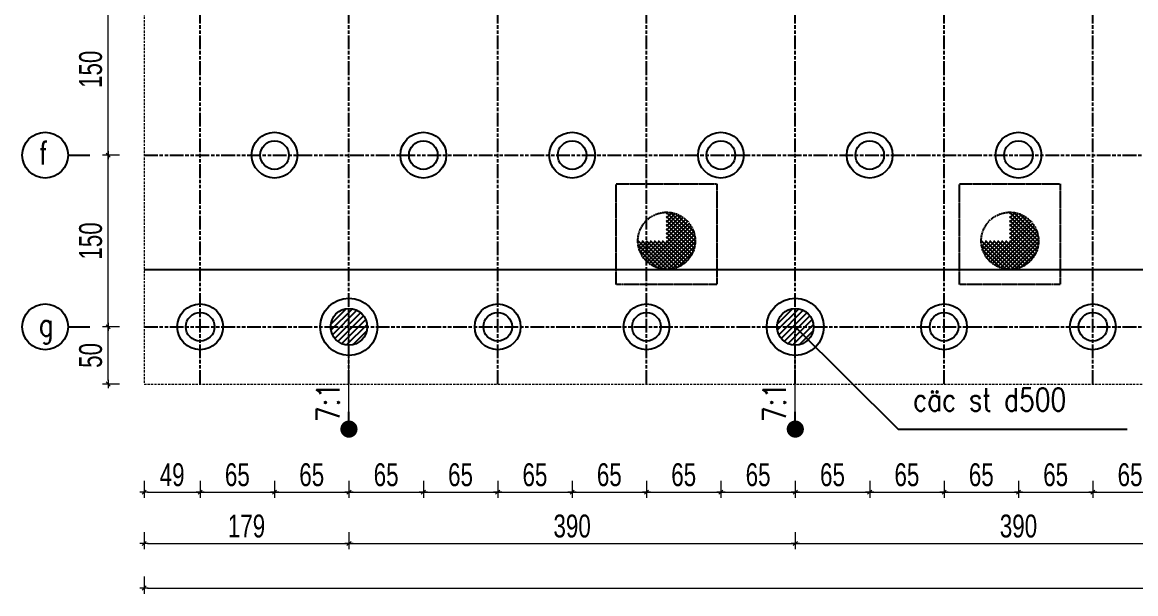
# Model space of a CAD drawing. Header units: inches. Extents: x -1640460 to 2672754, y -1012 to 1209503.
# Drawn here: x 14051 to 15024, y 136 to 636 of the extents above; entities that cross this region are included whole.
import ezdxf

# ---------------------------------------------------------------- set-up
doc = ezdxf.new("R2010")
doc.units = ezdxf.units.IN
doc.header["$MEASUREMENT"] = 0
for name, pattern in [('ACAD_ISO09W100', [45, 24, -3, 6, -3, 6, -3]), ('CENTER', [2, 1.25, -0.25, 0.25, -0.25]), ('HIDDEN', [0.375, 0.25, -0.125])]:
    doc.linetypes.add(name, pattern=pattern)
doc.layers.add('DIM', color=177, linetype='Continuous', lineweight=20)
doc.layers.add('THAY1', color=9, linetype='Continuous', lineweight=20)
for name, color, linetype in [('Kich thuoc', 4, 'Continuous'), ('Text', 2, 'Continuous'), ('Tim', 8, 'ACAD_ISO09W100')]:
    doc.layers.add(name, color=color, linetype=linetype)
doc.styles.add('KICH_THUOC', font='vnsimli.shx', dxfattribs={"width": 0.8})
doc.styles.add('TXTDIM', font='VNARIAL.TTF', dxfattribs={"width": 0.7})
doc.dimstyles.new('DIM10', dxfattribs={"dimscale": 10, "dimtxt": 2, "dimasz": 0.3, "dimexe": 0.5, "dimexo": 0.5, "dimgap": 0.5, "dimtad": 1, "dimdec": 0, "dimzin": 12, "dimdsep": 46, "dimtxsty": 'TXTDIM', "dimblk": 'SLASH', "dimcen": 1.5, "dimclrd": 1, "dimclre": 256, "dimclrt": 2, "dimadec": 0, "dimazin": 0, "dimtfac": 1, "dimtdec": 0, "dimtix": 1, "dimtmove": 0, "dimatfit": 3, "dimldrblk": 'DOT', "dimfxl": 1, "dimfxlon": 1, "dimtolj": 1, "dimtzin": 0, "dimlwd": 9, "dimlwe": 9, "dimarcsym": 1})

# ---------------------------------------------------------------- blocks, each defined once
blk = doc.blocks.new('SLASH')
at = {"layer": 'DIM', "color": 16}
blk.add_line((-1.2, 0), (1.2, 0), dxfattribs=at)
at = {"layer": 'DIM', "color": 16, "linetype": 'Continuous'}
blk.add_line((-0.6, -0.6), (0.6, 0.6), dxfattribs=at)
blk = doc.blocks.new('*D552')
at = {"layer": 'Defpoints', "color": 0}
for p in [(14157.36, 319.43), (14206.36, 319.43), (14206.36, 224.84)]:
    blk.add_point(p, dxfattribs=at)
at = {"layer": 'Kich thuoc', "lineweight": 9}
for p, q in [((14157.36, 234.84), (14157.36, 219.84)), ((14206.36, 234.84), (14206.36, 219.84))]:
    blk.add_line(p, q, dxfattribs=at)
at = {"layer": 'Kich thuoc', "color": 1, "lineweight": 9}
blk.add_line((14160.36, 224.84), (14203.36, 224.84), dxfattribs=at)
at = {"layer": 'Kich thuoc', "color": 1, "lineweight": 9, "xscale": 3, "yscale": 3, "zscale": 3, "rotation": 180}
blk.add_blockref('SLASH', (14157.36, 224.84), dxfattribs=at)
at = {"layer": 'Kich thuoc', "color": 1, "lineweight": 9, "xscale": 3, "yscale": 3, "zscale": 3}
blk.add_blockref('SLASH', (14206.36, 224.84), dxfattribs=at)
at = {"layer": 'Kich thuoc', "color": 2, "insert": (14181.86, 240.05), "char_height": 20, "attachment_point": 5, "style": 'TXTDIM'}
blk.add_mtext('\\A1;49', dxfattribs=at)
blk = doc.blocks.new('_Dot')
at = {"color": 0, "linetype": 'ByBlock', "lineweight": -2}
blk.add_line((-0.5, 0), (-1, 0), dxfattribs=at)
at = {"color": 0, "linetype": 'ByBlock', "const_width": 0.5}
blk.add_lwpolyline([(-0.25, 0, 1), (0.25, 0, 1)], format="xyb", close=True, dxfattribs=at)
blk = doc.blocks.new('*D553')
at = {"layer": 'Defpoints', "color": 0}
for p in [(14206.36, 319.43), (14271.36, 319.43), (14271.36, 224.84)]:
    blk.add_point(p, dxfattribs=at)
at = {"layer": 'Kich thuoc', "lineweight": 9}
for p, q in [((14206.36, 234.84), (14206.36, 219.84)), ((14271.36, 234.84), (14271.36, 219.84))]:
    blk.add_line(p, q, dxfattribs=at)
at = {"layer": 'Kich thuoc', "color": 1, "lineweight": 9}
blk.add_line((14209.36, 224.84), (14268.36, 224.84), dxfattribs=at)
at = {"layer": 'Kich thuoc', "color": 1, "lineweight": 9, "xscale": 3, "yscale": 3, "zscale": 3, "rotation": 180}
blk.add_blockref('SLASH', (14206.36, 224.84), dxfattribs=at)
at = {"layer": 'Kich thuoc', "color": 1, "lineweight": 9, "xscale": 3, "yscale": 3, "zscale": 3}
blk.add_blockref('SLASH', (14271.36, 224.84), dxfattribs=at)
at = {"layer": 'Kich thuoc', "color": 2, "insert": (14238.86, 240.05), "char_height": 20, "attachment_point": 5, "style": 'TXTDIM'}
blk.add_mtext('\\A1;65', dxfattribs=at)
blk = doc.blocks.new('*D554')
at = {"layer": 'Defpoints', "color": 0}
for p in [(14271.36, 319.43), (14336.36, 319.43), (14336.36, 224.84)]:
    blk.add_point(p, dxfattribs=at)
at = {"layer": 'Kich thuoc', "lineweight": 9}
for p, q in [((14271.36, 234.84), (14271.36, 219.84)), ((14336.36, 234.84), (14336.36, 219.84))]:
    blk.add_line(p, q, dxfattribs=at)
at = {"layer": 'Kich thuoc', "color": 1, "lineweight": 9}
blk.add_line((14274.36, 224.84), (14333.36, 224.84), dxfattribs=at)
at = {"layer": 'Kich thuoc', "color": 1, "lineweight": 9, "xscale": 3, "yscale": 3, "zscale": 3, "rotation": 180}
blk.add_blockref('SLASH', (14271.36, 224.84), dxfattribs=at)
at = {"layer": 'Kich thuoc', "color": 1, "lineweight": 9, "xscale": 3, "yscale": 3, "zscale": 3}
blk.add_blockref('SLASH', (14336.36, 224.84), dxfattribs=at)
at = {"layer": 'Kich thuoc', "color": 2, "insert": (14303.86, 240.05), "char_height": 20, "attachment_point": 5, "style": 'TXTDIM'}
blk.add_mtext('\\A1;65', dxfattribs=at)
blk = doc.blocks.new('*D555')
at = {"layer": 'Defpoints', "color": 0}
for p in [(14336.36, 319.43), (14401.36, 319.43), (14401.36, 224.84)]:
    blk.add_point(p, dxfattribs=at)
at = {"layer": 'Kich thuoc', "lineweight": 9}
for p, q in [((14336.36, 234.84), (14336.36, 219.84)), ((14401.36, 234.84), (14401.36, 219.84))]:
    blk.add_line(p, q, dxfattribs=at)
at = {"layer": 'Kich thuoc', "color": 1, "lineweight": 9}
blk.add_line((14339.36, 224.84), (14398.36, 224.84), dxfattribs=at)
at = {"layer": 'Kich thuoc', "color": 1, "lineweight": 9, "xscale": 3, "yscale": 3, "zscale": 3, "rotation": 180}
blk.add_blockref('SLASH', (14336.36, 224.84), dxfattribs=at)
at = {"layer": 'Kich thuoc', "color": 1, "lineweight": 9, "xscale": 3, "yscale": 3, "zscale": 3}
blk.add_blockref('SLASH', (14401.36, 224.84), dxfattribs=at)
at = {"layer": 'Kich thuoc', "color": 2, "insert": (14368.86, 240.05), "char_height": 20, "attachment_point": 5, "style": 'TXTDIM'}
blk.add_mtext('\\A1;65', dxfattribs=at)
blk = doc.blocks.new('*D556')
at = {"layer": 'Defpoints', "color": 0}
for p in [(14401.36, 319.43), (14466.36, 319.43), (14466.36, 224.84)]:
    blk.add_point(p, dxfattribs=at)
at = {"layer": 'Kich thuoc', "lineweight": 9}
for p, q in [((14401.36, 234.84), (14401.36, 219.84)), ((14466.36, 234.84), (14466.36, 219.84))]:
    blk.add_line(p, q, dxfattribs=at)
at = {"layer": 'Kich thuoc', "color": 1, "lineweight": 9}
blk.add_line((14404.36, 224.84), (14463.36, 224.84), dxfattribs=at)
at = {"layer": 'Kich thuoc', "color": 1, "lineweight": 9, "xscale": 3, "yscale": 3, "zscale": 3, "rotation": 180}
blk.add_blockref('SLASH', (14401.36, 224.84), dxfattribs=at)
at = {"layer": 'Kich thuoc', "color": 1, "lineweight": 9, "xscale": 3, "yscale": 3, "zscale": 3}
blk.add_blockref('SLASH', (14466.36, 224.84), dxfattribs=at)
at = {"layer": 'Kich thuoc', "color": 2, "insert": (14433.86, 240.05), "char_height": 20, "attachment_point": 5, "style": 'TXTDIM'}
blk.add_mtext('\\A1;65', dxfattribs=at)
blk = doc.blocks.new('*D557')
at = {"layer": 'Defpoints', "color": 0}
for p in [(14466.36, 319.43), (14531.36, 319.43), (14531.36, 224.84)]:
    blk.add_point(p, dxfattribs=at)
at = {"layer": 'Kich thuoc', "lineweight": 9}
for p, q in [((14466.36, 234.84), (14466.36, 219.84)), ((14531.36, 234.84), (14531.36, 219.84))]:
    blk.add_line(p, q, dxfattribs=at)
at = {"layer": 'Kich thuoc', "color": 1, "lineweight": 9}
blk.add_line((14469.36, 224.84), (14528.36, 224.84), dxfattribs=at)
at = {"layer": 'Kich thuoc', "color": 1, "lineweight": 9, "xscale": 3, "yscale": 3, "zscale": 3, "rotation": 180}
blk.add_blockref('SLASH', (14466.36, 224.84), dxfattribs=at)
at = {"layer": 'Kich thuoc', "color": 1, "lineweight": 9, "xscale": 3, "yscale": 3, "zscale": 3}
blk.add_blockref('SLASH', (14531.36, 224.84), dxfattribs=at)
at = {"layer": 'Kich thuoc', "color": 2, "insert": (14498.86, 240.05), "char_height": 20, "attachment_point": 5, "style": 'TXTDIM'}
blk.add_mtext('\\A1;65', dxfattribs=at)
blk = doc.blocks.new('*D558')
at = {"layer": 'Defpoints', "color": 0}
for p in [(14531.36, 319.43), (14596.36, 319.43), (14596.36, 224.84)]:
    blk.add_point(p, dxfattribs=at)
at = {"layer": 'Kich thuoc', "lineweight": 9}
for p, q in [((14531.36, 234.84), (14531.36, 219.84)), ((14596.36, 234.84), (14596.36, 219.84))]:
    blk.add_line(p, q, dxfattribs=at)
at = {"layer": 'Kich thuoc', "color": 1, "lineweight": 9}
blk.add_line((14534.36, 224.84), (14593.36, 224.84), dxfattribs=at)
at = {"layer": 'Kich thuoc', "color": 1, "lineweight": 9, "xscale": 3, "yscale": 3, "zscale": 3, "rotation": 180}
blk.add_blockref('SLASH', (14531.36, 224.84), dxfattribs=at)
at = {"layer": 'Kich thuoc', "color": 1, "lineweight": 9, "xscale": 3, "yscale": 3, "zscale": 3}
blk.add_blockref('SLASH', (14596.36, 224.84), dxfattribs=at)
at = {"layer": 'Kich thuoc', "color": 2, "insert": (14563.86, 240.05), "char_height": 20, "attachment_point": 5, "style": 'TXTDIM'}
blk.add_mtext('\\A1;65', dxfattribs=at)
blk = doc.blocks.new('*D559')
at = {"layer": 'Defpoints', "color": 0}
for p in [(14596.36, 319.43), (14661.36, 319.43), (14661.36, 224.84)]:
    blk.add_point(p, dxfattribs=at)
at = {"layer": 'Kich thuoc', "lineweight": 9}
for p, q in [((14596.36, 234.84), (14596.36, 219.84)), ((14661.36, 234.84), (14661.36, 219.84))]:
    blk.add_line(p, q, dxfattribs=at)
at = {"layer": 'Kich thuoc', "color": 1, "lineweight": 9}
blk.add_line((14599.36, 224.84), (14658.36, 224.84), dxfattribs=at)
at = {"layer": 'Kich thuoc', "color": 1, "lineweight": 9, "xscale": 3, "yscale": 3, "zscale": 3, "rotation": 180}
blk.add_blockref('SLASH', (14596.36, 224.84), dxfattribs=at)
at = {"layer": 'Kich thuoc', "color": 1, "lineweight": 9, "xscale": 3, "yscale": 3, "zscale": 3}
blk.add_blockref('SLASH', (14661.36, 224.84), dxfattribs=at)
at = {"layer": 'Kich thuoc', "color": 2, "insert": (14628.86, 240.05), "char_height": 20, "attachment_point": 5, "style": 'TXTDIM'}
blk.add_mtext('\\A1;65', dxfattribs=at)
blk = doc.blocks.new('*D560')
at = {"layer": 'Defpoints', "color": 0}
for p in [(14661.36, 319.43), (14726.36, 319.43), (14726.36, 224.84)]:
    blk.add_point(p, dxfattribs=at)
at = {"layer": 'Kich thuoc', "lineweight": 9}
for p, q in [((14661.36, 234.84), (14661.36, 219.84)), ((14726.36, 234.84), (14726.36, 219.84))]:
    blk.add_line(p, q, dxfattribs=at)
at = {"layer": 'Kich thuoc', "color": 1, "lineweight": 9}
blk.add_line((14664.36, 224.84), (14723.36, 224.84), dxfattribs=at)
at = {"layer": 'Kich thuoc', "color": 1, "lineweight": 9, "xscale": 3, "yscale": 3, "zscale": 3, "rotation": 180}
blk.add_blockref('SLASH', (14661.36, 224.84), dxfattribs=at)
at = {"layer": 'Kich thuoc', "color": 1, "lineweight": 9, "xscale": 3, "yscale": 3, "zscale": 3}
blk.add_blockref('SLASH', (14726.36, 224.84), dxfattribs=at)
at = {"layer": 'Kich thuoc', "color": 2, "insert": (14693.86, 240.05), "char_height": 20, "attachment_point": 5, "style": 'TXTDIM'}
blk.add_mtext('\\A1;65', dxfattribs=at)
blk = doc.blocks.new('*D561')
at = {"layer": 'Defpoints', "color": 0}
for p in [(14726.36, 319.43), (14791.36, 319.43), (14791.36, 224.84)]:
    blk.add_point(p, dxfattribs=at)
at = {"layer": 'Kich thuoc', "lineweight": 9}
for p, q in [((14726.36, 234.84), (14726.36, 219.84)), ((14791.36, 234.84), (14791.36, 219.84))]:
    blk.add_line(p, q, dxfattribs=at)
at = {"layer": 'Kich thuoc', "color": 1, "lineweight": 9}
blk.add_line((14729.36, 224.84), (14788.36, 224.84), dxfattribs=at)
at = {"layer": 'Kich thuoc', "color": 1, "lineweight": 9, "xscale": 3, "yscale": 3, "zscale": 3, "rotation": 180}
blk.add_blockref('SLASH', (14726.36, 224.84), dxfattribs=at)
at = {"layer": 'Kich thuoc', "color": 1, "lineweight": 9, "xscale": 3, "yscale": 3, "zscale": 3}
blk.add_blockref('SLASH', (14791.36, 224.84), dxfattribs=at)
at = {"layer": 'Kich thuoc', "color": 2, "insert": (14758.86, 240.05), "char_height": 20, "attachment_point": 5, "style": 'TXTDIM'}
blk.add_mtext('\\A1;65', dxfattribs=at)
blk = doc.blocks.new('*D562')
at = {"layer": 'Defpoints', "color": 0}
for p in [(14791.36, 319.43), (14856.36, 319.43), (14856.36, 224.84)]:
    blk.add_point(p, dxfattribs=at)
at = {"layer": 'Kich thuoc', "lineweight": 9}
for p, q in [((14791.36, 234.84), (14791.36, 219.84)), ((14856.36, 234.84), (14856.36, 219.84))]:
    blk.add_line(p, q, dxfattribs=at)
at = {"layer": 'Kich thuoc', "color": 1, "lineweight": 9}
blk.add_line((14794.36, 224.84), (14853.36, 224.84), dxfattribs=at)
at = {"layer": 'Kich thuoc', "color": 1, "lineweight": 9, "xscale": 3, "yscale": 3, "zscale": 3, "rotation": 180}
blk.add_blockref('SLASH', (14791.36, 224.84), dxfattribs=at)
at = {"layer": 'Kich thuoc', "color": 1, "lineweight": 9, "xscale": 3, "yscale": 3, "zscale": 3}
blk.add_blockref('SLASH', (14856.36, 224.84), dxfattribs=at)
at = {"layer": 'Kich thuoc', "color": 2, "insert": (14823.86, 240.05), "char_height": 20, "attachment_point": 5, "style": 'TXTDIM'}
blk.add_mtext('\\A1;65', dxfattribs=at)
blk = doc.blocks.new('*D563')
at = {"layer": 'Defpoints', "color": 0}
for p in [(14856.36, 319.43), (14921.36, 319.43), (14921.36, 224.84)]:
    blk.add_point(p, dxfattribs=at)
at = {"layer": 'Kich thuoc', "lineweight": 9}
for p, q in [((14856.36, 234.84), (14856.36, 219.84)), ((14921.36, 234.84), (14921.36, 219.84))]:
    blk.add_line(p, q, dxfattribs=at)
at = {"layer": 'Kich thuoc', "color": 1, "lineweight": 9}
blk.add_line((14859.36, 224.84), (14918.36, 224.84), dxfattribs=at)
at = {"layer": 'Kich thuoc', "color": 1, "lineweight": 9, "xscale": 3, "yscale": 3, "zscale": 3, "rotation": 180}
blk.add_blockref('SLASH', (14856.36, 224.84), dxfattribs=at)
at = {"layer": 'Kich thuoc', "color": 1, "lineweight": 9, "xscale": 3, "yscale": 3, "zscale": 3}
blk.add_blockref('SLASH', (14921.36, 224.84), dxfattribs=at)
at = {"layer": 'Kich thuoc', "color": 2, "insert": (14888.86, 240.05), "char_height": 20, "attachment_point": 5, "style": 'TXTDIM'}
blk.add_mtext('\\A1;65', dxfattribs=at)
blk = doc.blocks.new('*D564')
at = {"layer": 'Defpoints', "color": 0}
for p in [(14921.36, 319.43), (14986.36, 319.43), (14986.36, 224.84)]:
    blk.add_point(p, dxfattribs=at)
at = {"layer": 'Kich thuoc', "lineweight": 9}
for p, q in [((14921.36, 234.84), (14921.36, 219.84)), ((14986.36, 234.84), (14986.36, 219.84))]:
    blk.add_line(p, q, dxfattribs=at)
at = {"layer": 'Kich thuoc', "color": 1, "lineweight": 9}
blk.add_line((14924.36, 224.84), (14983.36, 224.84), dxfattribs=at)
at = {"layer": 'Kich thuoc', "color": 1, "lineweight": 9, "xscale": 3, "yscale": 3, "zscale": 3, "rotation": 180}
blk.add_blockref('SLASH', (14921.36, 224.84), dxfattribs=at)
at = {"layer": 'Kich thuoc', "color": 1, "lineweight": 9, "xscale": 3, "yscale": 3, "zscale": 3}
blk.add_blockref('SLASH', (14986.36, 224.84), dxfattribs=at)
at = {"layer": 'Kich thuoc', "color": 2, "insert": (14953.86, 240.05), "char_height": 20, "attachment_point": 5, "style": 'TXTDIM'}
blk.add_mtext('\\A1;65', dxfattribs=at)
blk = doc.blocks.new('*D565')
at = {"layer": 'Defpoints', "color": 0}
for p in [(14986.36, 319.43), (15051.36, 319.43), (15051.36, 224.84)]:
    blk.add_point(p, dxfattribs=at)
at = {"layer": 'Kich thuoc', "lineweight": 9}
for p, q in [((14986.36, 234.84), (14986.36, 219.84)), ((15051.36, 234.84), (15051.36, 219.84))]:
    blk.add_line(p, q, dxfattribs=at)
at = {"layer": 'Kich thuoc', "color": 1, "lineweight": 9}
blk.add_line((14989.36, 224.84), (15048.36, 224.84), dxfattribs=at)
at = {"layer": 'Kich thuoc', "color": 1, "lineweight": 9, "xscale": 3, "yscale": 3, "zscale": 3, "rotation": 180}
blk.add_blockref('SLASH', (14986.36, 224.84), dxfattribs=at)
at = {"layer": 'Kich thuoc', "color": 1, "lineweight": 9, "xscale": 3, "yscale": 3, "zscale": 3}
blk.add_blockref('SLASH', (15051.36, 224.84), dxfattribs=at)
at = {"layer": 'Kich thuoc', "color": 2, "insert": (15018.86, 240.05), "char_height": 20, "attachment_point": 5, "style": 'TXTDIM'}
blk.add_mtext('\\A1;65', dxfattribs=at)
blk = doc.blocks.new('*D600')
at = {"layer": 'Defpoints', "color": 0}
for p in [(14157.36, 319.43), (14336.36, 319.43), (14336.36, 180)]:
    blk.add_point(p, dxfattribs=at)
at = {"layer": 'Kich thuoc', "lineweight": 9}
for p, q in [((14157.36, 190), (14157.36, 175)), ((14336.36, 190), (14336.36, 175))]:
    blk.add_line(p, q, dxfattribs=at)
at = {"layer": 'Kich thuoc', "color": 1, "lineweight": 9}
blk.add_line((14160.36, 180), (14333.36, 180), dxfattribs=at)
at = {"layer": 'Kich thuoc', "color": 1, "lineweight": 9, "xscale": 3, "yscale": 3, "zscale": 3, "rotation": 180}
blk.add_blockref('SLASH', (14157.36, 180), dxfattribs=at)
at = {"layer": 'Kich thuoc', "color": 1, "lineweight": 9, "xscale": 3, "yscale": 3, "zscale": 3}
blk.add_blockref('SLASH', (14336.36, 180), dxfattribs=at)
at = {"layer": 'Kich thuoc', "color": 2, "insert": (14246.86, 195.2), "char_height": 20, "attachment_point": 5, "style": 'TXTDIM'}
blk.add_mtext('\\A1;179', dxfattribs=at)
blk = doc.blocks.new('*D601')
at = {"layer": 'Defpoints', "color": 0}
for p in [(14336.36, 319.43), (14726.36, 319.43), (14726.36, 180)]:
    blk.add_point(p, dxfattribs=at)
at = {"layer": 'Kich thuoc', "lineweight": 9}
for p, q in [((14336.36, 190), (14336.36, 175)), ((14726.36, 190), (14726.36, 175))]:
    blk.add_line(p, q, dxfattribs=at)
at = {"layer": 'Kich thuoc', "color": 1, "lineweight": 9}
blk.add_line((14339.36, 180), (14723.36, 180), dxfattribs=at)
at = {"layer": 'Kich thuoc', "color": 1, "lineweight": 9, "xscale": 3, "yscale": 3, "zscale": 3, "rotation": 180}
blk.add_blockref('SLASH', (14336.36, 180), dxfattribs=at)
at = {"layer": 'Kich thuoc', "color": 1, "lineweight": 9, "xscale": 3, "yscale": 3, "zscale": 3}
blk.add_blockref('SLASH', (14726.36, 180), dxfattribs=at)
at = {"layer": 'Kich thuoc', "color": 2, "insert": (14531.36, 195.21), "char_height": 20, "attachment_point": 5, "style": 'TXTDIM'}
blk.add_mtext('\\A1;390', dxfattribs=at)
blk = doc.blocks.new('*D602')
at = {"layer": 'Defpoints', "color": 0}
for p in [(14726.36, 319.43), (15116.36, 319.43), (15116.36, 180)]:
    blk.add_point(p, dxfattribs=at)
at = {"layer": 'Kich thuoc', "lineweight": 9}
for p, q in [((14726.36, 190), (14726.36, 175)), ((15116.36, 190), (15116.36, 175))]:
    blk.add_line(p, q, dxfattribs=at)
at = {"layer": 'Kich thuoc', "color": 1, "lineweight": 9}
blk.add_line((14729.36, 180), (15113.36, 180), dxfattribs=at)
at = {"layer": 'Kich thuoc', "color": 1, "lineweight": 9, "xscale": 3, "yscale": 3, "zscale": 3, "rotation": 180}
blk.add_blockref('SLASH', (14726.36, 180), dxfattribs=at)
at = {"layer": 'Kich thuoc', "color": 1, "lineweight": 9, "xscale": 3, "yscale": 3, "zscale": 3}
blk.add_blockref('SLASH', (15116.36, 180), dxfattribs=at)
at = {"layer": 'Kich thuoc', "color": 2, "insert": (14921.36, 195.21), "char_height": 20, "attachment_point": 5, "style": 'TXTDIM'}
blk.add_mtext('\\A1;390', dxfattribs=at)
blk = doc.blocks.new('*D609')
at = {"layer": 'Defpoints', "color": 0}
for p in [(14157.36, 319.43), (17245.36, 319.43), (17245.36, 141.18)]:
    blk.add_point(p, dxfattribs=at)
at = {"layer": 'Kich thuoc', "lineweight": 9}
for p, q in [((14157.36, 151.18), (14157.36, 136.18)), ((17245.36, 151.18), (17245.36, 136.18))]:
    blk.add_line(p, q, dxfattribs=at)
at = {"layer": 'Kich thuoc', "color": 1, "lineweight": 9}
blk.add_line((14160.36, 141.18), (17242.36, 141.18), dxfattribs=at)
at = {"layer": 'Kich thuoc', "color": 1, "lineweight": 9, "xscale": 3, "yscale": 3, "zscale": 3, "rotation": 180}
blk.add_blockref('SLASH', (14157.36, 141.18), dxfattribs=at)
at = {"layer": 'Kich thuoc', "color": 1, "lineweight": 9, "xscale": 3, "yscale": 3, "zscale": 3}
blk.add_blockref('SLASH', (17245.36, 141.18), dxfattribs=at)
at = {"layer": 'Kich thuoc', "color": 2, "insert": (15701.36, 156.4), "char_height": 20, "attachment_point": 5, "style": 'TXTDIM'}
blk.add_mtext('\\A1;3088', dxfattribs=at)
blk = doc.blocks.new('*D610')
at = {"layer": 'Defpoints', "color": 0}
for p in [(14125.93, 369.43), (14157.36, 369.43), (14157.36, 319.43)]:
    blk.add_point(p, dxfattribs=at)
at = {"layer": 'Kich thuoc', "lineweight": 9}
for p, q in [((14135.93, 369.43), (14120.93, 369.43)), ((14135.93, 319.43), (14120.93, 319.43))]:
    blk.add_line(p, q, dxfattribs=at)
at = {"layer": 'Kich thuoc', "color": 1, "lineweight": 9}
blk.add_line((14125.93, 322.43), (14125.93, 366.43), dxfattribs=at)
at = {"layer": 'Kich thuoc', "color": 1, "lineweight": 9, "xscale": 3, "yscale": 3, "zscale": 3}
for p, rotation in [((14125.93, 369.43), 90), ((14125.93, 319.43), 270)]:
    blk.add_blockref('SLASH', p, dxfattribs=dict(at, rotation=rotation))
at = {"layer": 'Kich thuoc', "color": 2, "insert": (14110.72, 344.43), "char_height": 20, "attachment_point": 5, "rotation": 90, "style": 'TXTDIM'}
blk.add_mtext('\\A1;50', dxfattribs=at)
blk = doc.blocks.new('*D611')
at = {"layer": 'Defpoints', "color": 0}
for p in [(14125.93, 519.43), (14157.36, 519.43), (14157.36, 369.43)]:
    blk.add_point(p, dxfattribs=at)
at = {"layer": 'Kich thuoc', "lineweight": 9}
for p, q in [((14135.93, 519.43), (14120.93, 519.43)), ((14135.93, 369.43), (14120.93, 369.43))]:
    blk.add_line(p, q, dxfattribs=at)
at = {"layer": 'Kich thuoc', "color": 1, "lineweight": 9}
blk.add_line((14125.93, 372.43), (14125.93, 516.43), dxfattribs=at)
at = {"layer": 'Kich thuoc', "color": 1, "lineweight": 9, "xscale": 3, "yscale": 3, "zscale": 3}
for p, rotation in [((14125.93, 519.43), 90), ((14125.93, 369.43), 270)]:
    blk.add_blockref('SLASH', p, dxfattribs=dict(at, rotation=rotation))
at = {"layer": 'Kich thuoc', "color": 2, "insert": (14110.72, 444.43), "char_height": 20, "attachment_point": 5, "rotation": 90, "style": 'TXTDIM'}
blk.add_mtext('\\A1;150', dxfattribs=at)
blk = doc.blocks.new('*D612')
at = {"layer": 'Defpoints', "color": 0}
for p in [(14125.93, 669.43), (14157.36, 669.43), (14157.36, 519.43)]:
    blk.add_point(p, dxfattribs=at)
at = {"layer": 'Kich thuoc', "lineweight": 9}
for p, q in [((14135.93, 669.43), (14120.93, 669.43)), ((14135.93, 519.43), (14120.93, 519.43))]:
    blk.add_line(p, q, dxfattribs=at)
at = {"layer": 'Kich thuoc', "color": 1, "lineweight": 9}
blk.add_line((14125.93, 522.43), (14125.93, 666.43), dxfattribs=at)
at = {"layer": 'Kich thuoc', "color": 1, "lineweight": 9, "xscale": 3, "yscale": 3, "zscale": 3}
for p, rotation in [((14125.93, 669.43), 90), ((14125.93, 519.43), 270)]:
    blk.add_blockref('SLASH', p, dxfattribs=dict(at, rotation=rotation))
at = {"layer": 'Kich thuoc', "color": 2, "insert": (14110.72, 594.43), "char_height": 20, "attachment_point": 5, "rotation": 90, "style": 'TXTDIM'}
blk.add_mtext('\\A1;150', dxfattribs=at)

msp = doc.modelspace()

# ---------------------------------------------------------------- hatches: boundary and pattern name
at = {"linetype": 'CENTER'}
h = msp.add_hatch(dxfattribs=at)
h.set_pattern_fill('ANSI37', color=256, scale=20, style=0)
h.set_pattern_definition([(45, (6450.9437, 1412.6678), (-1.76776695, 1.76776695), []), (135, (6450.9437, 1412.6678), (-1.76776695, -1.76776695), [])])
h.paths.add_polyline_path([(14638.86, 444.53, 0.414214), (14613.86, 469.53), (14613.86, 444.53), (14588.86, 444.53, 1)])
h = msp.add_hatch(dxfattribs=at)
h.set_pattern_fill('ANSI37', color=256, scale=20, style=0)
h.set_pattern_definition([(45, (6750.9437, 1412.6678), (-1.76776695, 1.76776695), []), (135, (6750.9437, 1412.6678), (-1.76776695, -1.76776695), [])])
h.paths.add_polyline_path([(14938.86, 444.53, 0.414214), (14913.86, 469.53), (14913.86, 444.53), (14888.86, 444.53, 1)])
h = msp.add_hatch()
h.set_pattern_fill('ANSI31', color=256, scale=30, style=0)
h.set_pattern_definition([(45, (13460.982, 0), (-2.65165, 2.65165), [])])
h.paths.add_polyline_path([(14320.36, 369.43), (14336.36, 369.43), (14336.36, 385.43, 0.414214)])
h.paths.add_polyline_path([(14336.36, 369.43), (14320.36, 369.43, 0.414214), (14336.36, 353.43)])
h.paths.add_polyline_path([(14352.36, 369.43, 0.414214), (14336.36, 385.43), (14336.36, 369.43)])
h.paths.add_polyline_path([(14336.36, 353.43, 0.414214), (14352.36, 369.43), (14336.36, 369.43)])
h = msp.add_hatch()
h.set_pattern_fill('ANSI31', color=256, scale=30, style=0)
h.set_pattern_definition([(45, (13850.982, 0), (-2.65165, 2.65165), [])])
h.paths.add_polyline_path([(14726.36, 385.43, 0.414214), (14710.36, 369.43), (14726.36, 369.43)])
h.paths.add_polyline_path([(14726.36, 369.43), (14710.36, 369.43, 0.414214), (14726.36, 353.43)])
h.paths.add_polyline_path([(14726.36, 385.43), (14726.36, 369.43), (14742.36, 369.43, 0.414214)])
h.paths.add_polyline_path([(14742.36, 369.43), (14726.36, 369.43), (14726.36, 353.43, 0.414214)])

# ---------------------------------------------------------------- linework, layer by layer
for p, q in [((14090.93, 519.43), (14110.05, 519.43)), ((14157.36, 419.43), (17245.36, 419.43)), ((14090.93, 369.43), (14110.05, 369.43)), ((14726.36, 369.43), (14816.27, 280.12)), ((14816.27, 280.12), (15016.27, 280.12))]:
    msp.add_line(p, q)
for p, q in [((14569.86, 406.43), (14569.86, 494.43)), ((14569.86, 494.43), (14657.86, 494.43)), ((14657.86, 494.43), (14657.86, 406.43)), ((14869.86, 406.43), (14869.86, 494.43)), ((14869.86, 494.43), (14957.86, 494.43)), ((14957.86, 494.43), (14957.86, 406.43)), ((14657.86, 406.43), (14569.86, 406.43)), ((14957.86, 406.43), (14869.86, 406.43))]:
    msp.add_line(p, q, dxfattribs=at)
for centre, radius in [((14070.93, 519.43), 20), ((14271.36, 519.43), 20), ((14401.36, 519.43), 20), ((14531.36, 519.43), 20), ((14661.36, 519.43), 20), ((14791.36, 519.43), 20), ((14921.36, 519.43), 20), ((14271.36, 519.43), 12.5), ((14401.36, 519.43), 12.5), ((14531.36, 519.43), 12.5), ((14661.36, 519.43), 12.5), ((14791.36, 519.43), 12.5), ((14921.36, 519.43), 12.5), ((14070.93, 369.43), 20), ((14206.36, 369.43), 20), ((14336.36, 369.43), 25), ((14466.36, 369.43), 20), ((14596.36, 369.43), 20), ((14726.36, 369.43), 25), ((14856.36, 369.43), 20), ((14986.36, 369.43), 20), ((14206.36, 369.43), 12.5), ((14336.36, 369.43), 16), ((14466.36, 369.43), 12.5), ((14596.36, 369.43), 12.5), ((14726.36, 369.43), 16), ((14856.36, 369.43), 12.5), ((14986.36, 369.43), 12.5)]:
    msp.add_circle(centre, radius)
for centre in [(14613.86, 444.53), (14913.86, 444.53)]:
    msp.add_circle(centre, 25, dxfattribs=at)
at = {"layer": 'THAY1', "linetype": 'HIDDEN', "ltscale": 8}
for p, q in [((14157.36, 1369.43), (14157.36, 319.43)), ((14157.36, 319.43), (17245.36, 319.43))]:
    msp.add_line(p, q, dxfattribs=at)
at = {"layer": 'Tim', "ltscale": 0.5}
for p, q in [((14206.36, 319.43), (14206.36, 1369.43)), ((14336.36, 319.43), (14336.36, 1369.43)), ((14466.36, 319.43), (14466.36, 1369.43)), ((14596.36, 319.43), (14596.36, 1369.43)), ((14726.36, 319.43), (14726.36, 1369.43)), ((14856.36, 319.43), (14856.36, 1369.43)), ((14986.36, 319.43), (14986.36, 1369.43)), ((14157.36, 519.43), (17245.36, 519.43)), ((14157.36, 369.43), (17245.36, 369.43))]:
    msp.add_line(p, q, dxfattribs=at)

# ---------------------------------------------------------------- texts
at = {"char_height": 20, "width": 34.4742, "attachment_point": 1, "rotation": 90, "style": 'KICH_THUOC'}
for insert in [(14308.08, 286.16), (14698.08, 286.16)]:
    msp.add_mtext('7:1', dxfattribs=dict(at, insert=insert))
at = {"layer": 'Text', "char_height": 20, "width": 371.6373, "attachment_point": 1, "style": 'KICH_THUOC'}
for s, insert in [('f', (14065.4, 531.34)), ('g', (14065.4, 381.34)), ('cäc \xadst d500', (14829.33, 315.78))]:
    msp.add_mtext(s, dxfattribs=dict(at, insert=insert))

# ---------------------------------------------------------------- dimensions: what is measured, and where the dimension line sits
at = {"layer": 'Kich thuoc'}
for base, p1, p2, picture, middle in [((14125.93, 669.43), (14157.36, 519.43), (14157.36, 669.43), '*D612', (14110.72, 594.43)), ((14125.93, 519.43), (14157.36, 369.43), (14157.36, 519.43), '*D611', (14110.72, 444.43))]:
    dim = msp.add_linear_dim(base=base, p1=p1, p2=p2, angle=90, dimstyle='DIM10', override={"dimtmove": 1}, dxfattribs=at)
    dim.commit()
    dim.dimension.update_dxf_attribs({"geometry": picture, "text_midpoint": middle})
dim = msp.add_linear_dim(base=(14125.93, 369.43), p1=(14157.36, 319.43), p2=(14157.36, 369.43), angle=90, dimstyle='DIM10', dxfattribs=at)
dim.commit()
dim.dimension.update_dxf_attribs({"geometry": '*D610', "text_midpoint": (14110.72, 344.43)})
for base, p1, p2, picture, middle in [((14206.36, 224.84), (14157.36, 319.43), (14206.36, 319.43), '*D552', (14181.86, 240.05)), ((14336.36, 180), (14157.36, 319.43), (14336.36, 319.43), '*D600', (14246.86, 195.2)), ((17245.36, 141.18), (14157.36, 319.43), (17245.36, 319.43), '*D609', (15701.36, 156.4)), ((14271.36, 224.84), (14206.36, 319.43), (14271.36, 319.43), '*D553', (14238.86, 240.05)), ((14336.36, 224.84), (14271.36, 319.43), (14336.36, 319.43), '*D554', (14303.86, 240.05)), ((14401.36, 224.84), (14336.36, 319.43), (14401.36, 319.43), '*D555', (14368.86, 240.05)), ((14726.36, 180), (14336.36, 319.43), (14726.36, 319.43), '*D601', (14531.36, 195.21)), ((14466.36, 224.84), (14401.36, 319.43), (14466.36, 319.43), '*D556', (14433.86, 240.05)), ((14531.36, 224.84), (14466.36, 319.43), (14531.36, 319.43), '*D557', (14498.86, 240.05)), ((14596.36, 224.84), (14531.36, 319.43), (14596.36, 319.43), '*D558', (14563.86, 240.05)), ((14661.36, 224.84), (14596.36, 319.43), (14661.36, 319.43), '*D559', (14628.86, 240.05)), ((14726.36, 224.84), (14661.36, 319.43), (14726.36, 319.43), '*D560', (14693.86, 240.05)), ((14791.36, 224.84), (14726.36, 319.43), (14791.36, 319.43), '*D561', (14758.86, 240.05)), ((15116.36, 180), (14726.36, 319.43), (15116.36, 319.43), '*D602', (14921.36, 195.21)), ((14856.36, 224.84), (14791.36, 319.43), (14856.36, 319.43), '*D562', (14823.86, 240.05)), ((14921.36, 224.84), (14856.36, 319.43), (14921.36, 319.43), '*D563', (14888.86, 240.05)), ((14986.36, 224.84), (14921.36, 319.43), (14986.36, 319.43), '*D564', (14953.86, 240.05)), ((15051.36, 224.84), (14986.36, 319.43), (15051.36, 319.43), '*D565', (15018.86, 240.05))]:
    dim = msp.add_linear_dim(base=base, p1=p1, p2=p2, dimstyle='DIM10', override={"dimtmove": 1}, dxfattribs=at)
    dim.commit()
    dim.dimension.update_dxf_attribs({"geometry": picture, "text_midpoint": middle})

# ---------------------------------------------------------------- leaders
for points in [[(14336.36, 280.03), (14336.36, 369.43)], [(14726.36, 280.03), (14726.36, 369.43)]]:
    msp.add_leader(points, dimstyle='DIM10', override={"dimasz": 1.5, "dimgap": 0.5, "dimtad": 0})

doc.saveas('drawing.dxf')
